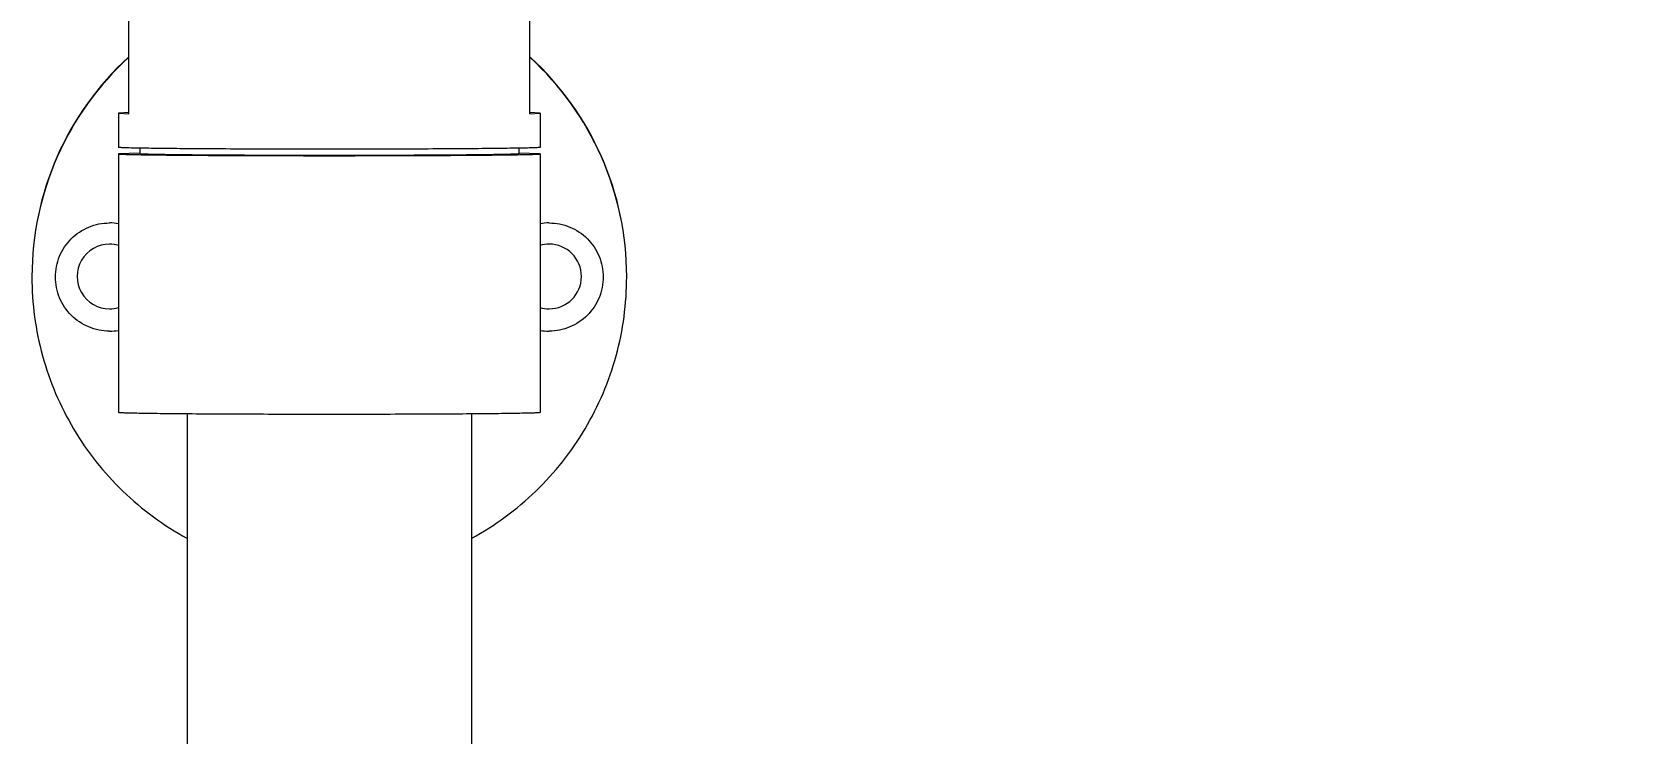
# Model space of a CAD drawing. Header units: millimetres. Extents: x 6110 to 6704, y -2661 to -1821.
# Drawn here: x 6289.53 to 6320.41, y -2164.02 to -2150.47 of the extents above; entities that cross this region are included whole.
import ezdxf

# ---------------------------------------------------------------- set-up
doc = ezdxf.new("R2010")
doc.units = ezdxf.units.MM
doc.header["$LTSCALE"] = 0.1
doc.layers.get('0').update_dxf_attribs({"lineweight": 15})
doc.layers.add('DIM', color=3, linetype='Continuous', lineweight=9)
doc.styles.get("Standard").update_dxf_attribs({"font": 'arial.ttf'})
doc.dimstyles.new('ISO-25', dxfattribs={"dimtxt": 2.5, "dimasz": 2.5, "dimexe": 1.25, "dimexo": 0.625, "dimtad": 1, "dimlfac": 5, "dimtxsty": 'Standard', "dimcen": 2.5, "dimadec": 0, "dimazin": 0, "dimtfac": 1, "dimtmove": 0, "dimatfit": 3, "dimfxl": 0, "dimarcsym": 0})

# ---------------------------------------------------------------- blocks, each defined once
blk = doc.blocks.new('*D77')
at = {"layer": 'Defpoints', "color": 0}
for p in [(6295.279, -2068.044), (6383.721, -2580.443), (6409.353, -2580.443)]:
    blk.add_point(p, dxfattribs=at)
at = {"layer": 'DIM', "color": 0, "lineweight": -2}
for p, q in [((6295.904, -2068.044), (6410.603, -2068.044)), ((6409.353, -2072.044), (6409.353, -2576.443)), ((6384.346, -2580.443), (6410.603, -2580.443))]:
    blk.add_line(p, q, dxfattribs=at)
at = {"layer": 'DIM', "color": 0}
for points in [[(6408.686, -2072.044), (6410.019, -2072.044), (6409.353, -2068.044)], [(6408.686, -2576.443), (6410.019, -2576.443), (6409.353, -2580.443)]]:
    blk.add_solid(points, dxfattribs=at)
at = {"layer": 'DIM', "color": 0, "insert": (6406.106, -2324.243), "char_height": 4, "attachment_point": 5, "rotation": 90}
blk.add_mtext('(2280)', dxfattribs=at)

msp = doc.modelspace()

# ---------------------------------------------------------------- linework, layer by layer
at = {"color": 7, "linetype": 'Continuous'}
for p, q in [((6291.4037, -2152.0477), (6291.4037, -2149.9371)), ((6299.1537, -2152.0477), (6299.1537, -2149.9371)), ((6291.4029, -2152.0256), (6291.2024, -2152.0366)), ((6291.2024, -2152.0366), (6291.2024, -2152.6981)), ((6291.2024, -2152.0366), (6291.4037, -2152.0477)), ((6299.1537, -2152.0477), (6299.355, -2152.0366)), ((6299.355, -2152.0366), (6299.1546, -2152.0256)), ((6299.355, -2152.0366), (6299.355, -2152.6981)), ((6291.6117, -2152.8075), (6291.2024, -2152.823)), ((6291.2024, -2152.823), (6291.2024, -2157.8229)), ((6291.6171, -2152.7135), (6291.6171, -2152.823)), ((6298.9404, -2152.7135), (6298.9404, -2152.823)), ((6299.355, -2152.823), (6298.9457, -2152.8075)), ((6299.355, -2152.823), (6299.355, -2157.8229)), ((6289.5287, -2155.193), (6289.5287, -2155.2034)), ((6301.0287, -2155.2034), (6301.0287, -2155.193)), ((6292.5287, -2157.849), (6292.5287, -2215.5681)), ((6298.0287, -2157.849), (6298.0287, -2169.3871))]:
    msp.add_line(p, q, dxfattribs=at)
for centre, radius, start, end in [((6295.2784, -2155.1929), 5.7497, 132.46857, 179.99976), ((6295.2784, -2155.2034), 5.7497, 132.46857, 179.89583), ((6295.2791, -2155.1929), 5.7497, 0.00024, 47.53141), ((6295.2791, -2155.2034), 5.7497, 0.10417, 47.5314), ((6291.0286, -2155.2059), 1.0475, 80.42204, 90.00485), ((6299.529, -2155.2062), 1.0478, 90.0105, 99.58097), ((6291.0287, -2155.1929), 0.625, 90.00991, 270.02156), ((6291.0283, -2155.196), 0.6281, 73.82828, 89.97985), ((6299.5292, -2155.196), 0.6281, 90.03617, 106.17559), ((6299.5288, -2155.193), 0.6251, 269.99986, 89.9968), ((6291.0283, -2155.1899), 0.6281, 270.05088, 286.17204), ((6299.5292, -2155.1898), 0.6281, 253.82443, 269.96052), ((6291.0285, -2155.2007), 1.0477, 270.02534, 279.57759), ((6299.529, -2155.2007), 1.0478, 260.41885, 269.98571)]:
    msp.add_arc(centre, radius, start, end, dxfattribs=at)
for points in [[(6291.4037, -2152.0256), (6291.4035, -2152.0256), (6291.4032, -2152.0256), (6291.4029, -2152.0256)], [(6299.1546, -2152.0256), (6299.1543, -2152.0256), (6299.154, -2152.0256), (6299.1537, -2152.0256)]]:
    msp.add_open_spline(points, degree=3, dxfattribs=at)
for points, knots in [([(6295.2787, -2152.7336), (6295.0136, -2152.7336), (6294.4937, -2152.7332), (6293.7388, -2152.7312), (6293.0431, -2152.7281), (6292.5127, -2152.7244), (6292.1378, -2152.7208), (6291.9003, -2152.7181), (6291.6953, -2152.7151), (6291.5248, -2152.712), (6291.405, -2152.7093), (6291.3278, -2152.7068), (6291.2837, -2152.7053), (6291.2504, -2152.7033), (6291.224, -2152.7024), (6291.2125, -2152.6996), (6291.2024, -2152.6998), (6291.2024, -2152.6981)], [0, 0, 0, 0, 0.1950603, 0.3826173, 0.555475, 0.7069892, 0.772884, 0.8313366, 0.8817851, 0.9237436, 0.9568081, 0.9699035, 0.9806632, 0.9890642, 0.9950862, 0.9987212, 1, 1, 1, 1]), ([(6299.355, -2152.6981), (6299.355, -2152.6998), (6299.345, -2152.6996), (6299.3335, -2152.7024), (6299.3071, -2152.7033), (6299.2737, -2152.7053), (6299.2296, -2152.7068), (6299.1525, -2152.7093), (6299.0326, -2152.712), (6298.8622, -2152.7151), (6298.6572, -2152.7181), (6298.4196, -2152.7208), (6298.0448, -2152.7244), (6297.5144, -2152.7281), (6296.8187, -2152.7312), (6296.0638, -2152.7332), (6295.5438, -2152.7336), (6295.2787, -2152.7336)], [0, 0, 0, 0, 0.0012788, 0.0049138, 0.0109358, 0.0193368, 0.0300965, 0.0431919, 0.0762564, 0.1182149, 0.1686634, 0.227116, 0.2930108, 0.444525, 0.6173827, 0.8049397, 1, 1, 1, 1]), ([(6291.2024, -2152.823), (6291.2024, -2152.8248), (6291.2125, -2152.8246), (6291.224, -2152.8274), (6291.2504, -2152.8283), (6291.2837, -2152.8303), (6291.3278, -2152.8318), (6291.405, -2152.8343), (6291.5248, -2152.837), (6291.6953, -2152.8401), (6291.9003, -2152.8431), (6292.1378, -2152.8458), (6292.5127, -2152.8494), (6293.0431, -2152.8531), (6293.7388, -2152.8562), (6294.4937, -2152.8582), (6295.0136, -2152.8586), (6295.2787, -2152.8586)], [0, 0, 0, 0, 0.001279, 0.0049142, 0.0109356, 0.019337, 0.0300971, 0.0431916, 0.0762571, 0.1182156, 0.168663, 0.2271161, 0.2930116, 0.4445247, 0.6173836, 0.8049382, 1, 1, 1, 1]), ([(6295.2787, -2152.855), (6295.0406, -2152.855), (6294.5735, -2152.8546), (6293.8954, -2152.8529), (6293.2705, -2152.85), (6292.7941, -2152.8467), (6292.4573, -2152.8435), (6292.244, -2152.841), (6292.0598, -2152.8384), (6291.9067, -2152.8356), (6291.7991, -2152.8331), (6291.7298, -2152.8309), (6291.6901, -2152.8296), (6291.6601, -2152.8278), (6291.6365, -2152.827), (6291.6261, -2152.8245), (6291.6171, -2152.8246), (6291.6171, -2152.823)], [0, 0, 0, 0, 0.1950618, 0.3826164, 0.5554753, 0.7069884, 0.7728839, 0.831337, 0.8817844, 0.9237429, 0.9568084, 0.9699029, 0.980663, 0.9890644, 0.9950858, 0.998721, 1, 1, 1, 1]), ([(6298.9404, -2152.823), (6298.9404, -2152.8246), (6298.9313, -2152.8245), (6298.921, -2152.827), (6298.8973, -2152.8278), (6298.8674, -2152.8296), (6298.8277, -2152.8309), (6298.7584, -2152.8331), (6298.6508, -2152.8356), (6298.4977, -2152.8384), (6298.3135, -2152.841), (6298.1001, -2152.8435), (6297.7634, -2152.8467), (6297.287, -2152.85), (6296.662, -2152.8529), (6295.9839, -2152.8546), (6295.5169, -2152.855), (6295.2787, -2152.855)], [0, 0, 0, 0, 0.001279, 0.0049142, 0.0109356, 0.019337, 0.0300971, 0.0431916, 0.0762571, 0.1182156, 0.168663, 0.2271161, 0.2930116, 0.4445247, 0.6173836, 0.8049382, 1, 1, 1, 1]), ([(6295.2787, -2152.8586), (6295.5438, -2152.8586), (6296.0638, -2152.8582), (6296.8187, -2152.8562), (6297.5144, -2152.8531), (6298.0448, -2152.8494), (6298.4196, -2152.8458), (6298.6572, -2152.8431), (6298.8622, -2152.8401), (6299.0326, -2152.837), (6299.1525, -2152.8343), (6299.2296, -2152.8318), (6299.2737, -2152.8303), (6299.3071, -2152.8283), (6299.3335, -2152.8274), (6299.345, -2152.8246), (6299.355, -2152.8248), (6299.355, -2152.823)], [0, 0, 0, 0, 0.1950618, 0.3826164, 0.5554753, 0.7069884, 0.7728839, 0.831337, 0.8817844, 0.9237429, 0.9568084, 0.9699029, 0.980663, 0.9890644, 0.9950858, 0.998721, 1, 1, 1, 1]), ([(6289.9836, -2155.2035), (6289.9835, -2155.0676), (6290.0379, -2154.7928), (6290.2704, -2154.4454), (6290.6178, -2154.2128), (6290.8926, -2154.1584), (6291.0285, -2154.1584)], [0, 0, 0, 0, 0.2499965, 0.4999938, 0.7499947, 1, 1, 1, 1]), ([(6299.5288, -2154.1584), (6299.6647, -2154.1584), (6299.9396, -2154.2128), (6300.2869, -2154.4453), (6300.5195, -2154.7927), (6300.5739, -2155.0675), (6300.5739, -2155.2034)], [0, 0, 0, 0, 0.2500053, 0.5000062, 0.7500035, 1, 1, 1, 1]), ([(6289.5287, -2155.2034), (6289.5287, -2155.7152), (6289.667, -2156.7441), (6290.275, -2158.1736), (6291.2388, -2159.3918), (6292.0758, -2160.0059), (6292.5252, -2160.251)], [0, 0, 0, 0, 0.2499974, 0.4999962, 0.7499969, 1, 1, 1, 1]), ([(6291.029, -2156.2484), (6290.8931, -2156.2485), (6290.6182, -2156.1942), (6290.2707, -2155.9617), (6290.038, -2155.6143), (6289.9836, -2155.3394), (6289.9836, -2155.2035)], [0, 0, 0, 0, 0.2500053, 0.5000062, 0.7500035, 1, 1, 1, 1]), ([(6298.0323, -2160.251), (6298.4817, -2160.0059), (6299.3187, -2159.3918), (6300.2825, -2158.1736), (6300.8904, -2156.7441), (6301.0287, -2155.7152), (6301.0287, -2155.2034)], [0, 0, 0, 0, 0.2500031, 0.5000038, 0.7500026, 1, 1, 1, 1]), ([(6300.5739, -2155.2034), (6300.5739, -2155.3393), (6300.5195, -2155.6141), (6300.2869, -2155.9615), (6299.9395, -2156.1941), (6299.6647, -2156.2485), (6299.5288, -2156.2485)], [0, 0, 0, 0, 0.2499965, 0.4999938, 0.7499947, 1, 1, 1, 1]), ([(6295.2787, -2157.8584), (6295.0136, -2157.8584), (6294.4937, -2157.858), (6293.7388, -2157.856), (6293.0431, -2157.8529), (6292.5127, -2157.8492), (6292.1378, -2157.8456), (6291.9003, -2157.8429), (6291.6953, -2157.8399), (6291.5248, -2157.8368), (6291.405, -2157.8341), (6291.3278, -2157.8316), (6291.2837, -2157.8301), (6291.2504, -2157.8281), (6291.224, -2157.8273), (6291.2125, -2157.8244), (6291.2024, -2157.8246), (6291.2024, -2157.8229)], [0, 0, 0, 0, 0.1950618, 0.3826164, 0.5554753, 0.7069884, 0.7728839, 0.831337, 0.8817844, 0.9237429, 0.9568084, 0.9699029, 0.980663, 0.9890644, 0.9950858, 0.998721, 1, 1, 1, 1]), ([(6299.355, -2157.8229), (6299.355, -2157.8246), (6299.345, -2157.8244), (6299.3335, -2157.8273), (6299.3071, -2157.8281), (6299.2737, -2157.8301), (6299.2296, -2157.8316), (6299.1525, -2157.8341), (6299.0326, -2157.8368), (6298.8622, -2157.8399), (6298.6572, -2157.8429), (6298.4196, -2157.8456), (6298.0448, -2157.8492), (6297.5144, -2157.8529), (6296.8187, -2157.856), (6296.0638, -2157.858), (6295.5438, -2157.8584), (6295.2787, -2157.8584)], [0, 0, 0, 0, 0.001279, 0.0049142, 0.0109356, 0.019337, 0.0300971, 0.0431916, 0.0762571, 0.1182156, 0.168663, 0.2271161, 0.2930116, 0.4445247, 0.6173836, 0.8049382, 1, 1, 1, 1])]:
    msp.add_open_spline(points, degree=3, knots=knots, dxfattribs=at)

# ---------------------------------------------------------------- dimensions: what is measured, and where the dimension line sits
at = {"layer": 'DIM'}
dim = msp.add_linear_dim(base=(6409.3528, -2580.4433), p1=(6295.2787, -2068.0436), p2=(6383.7206, -2580.4433), angle=90, text='(2280)', dimstyle='ISO-25', override={"dimtxt": 4, "dimasz": 4, "dimlfac": 4, "dimadec": 1, "dimfxl": 1.25}, dxfattribs=at)
dim.commit()
dim.dimension.update_dxf_attribs({"geometry": '*D77', "text_midpoint": (6406.1057, -2324.2434)})

doc.saveas('drawing.dxf')
